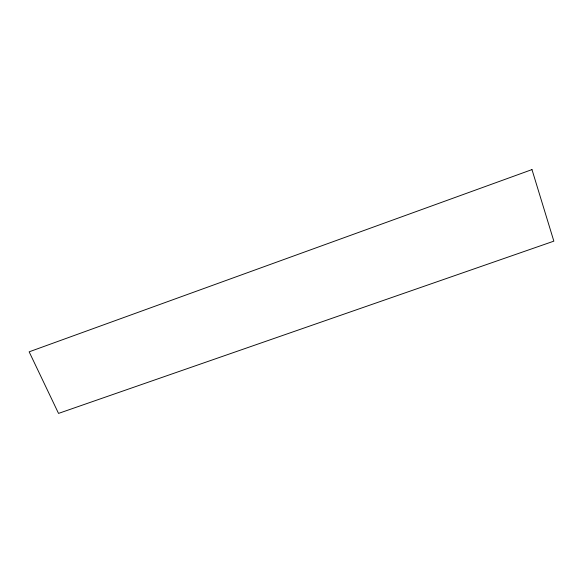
<?xml version="1.0" encoding="UTF-8"?>
<svg xmlns="http://www.w3.org/2000/svg" width="583" height="583" viewBox="0 0 583 583"><rect width="100%" height="100%" fill="white"/><g stroke="black" fill="none" stroke-linecap="round" stroke-linejoin="round"><path stroke-width="0.87" d="M531.98 169.595L29.15 351.826L58.533 413.405L553.85 241.151L531.98 169.595"/></g></svg>
